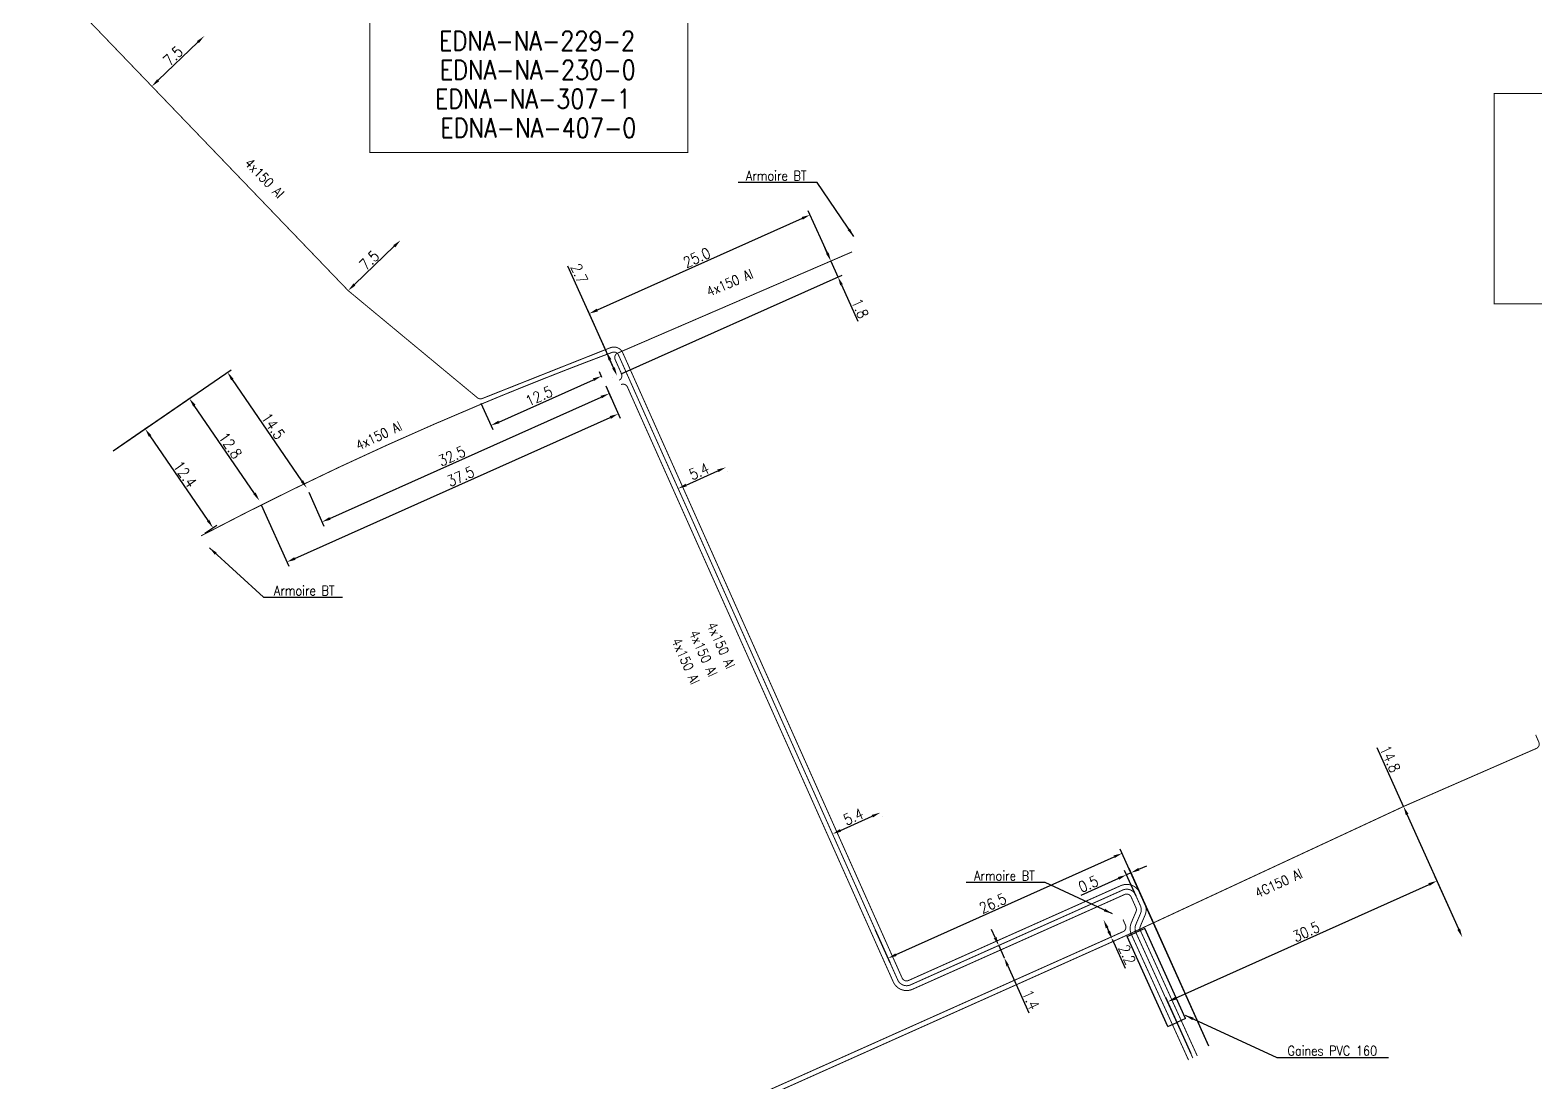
# Model space of a CAD drawing. Header units: millimetres. Extents: x 184994 to 186004, y 128000 to 129009.
# Drawn here: x 185674.7 to 185830.1, y 128469.7 to 128578.4 of the extents above; entities that cross this region are included whole.
import ezdxf
from ezdxf.enums import TextEntityAlignment as Align

# ---------------------------------------------------------------- set-up
doc = ezdxf.new("R2010")
doc.units = ezdxf.units.MM
doc.header["$PDMODE"] = 34
doc.linetypes.add('B_ST_Al', pattern=[2000, 1000, 1000])
doc.layers.get('Defpoints').update_dxf_attribs({"linetype": 'CONTINUOUS'})
for name, color, linetype in [('B_110', 1, 'CONTINUOUS'), ('B_400', 7, 'CONTINUOUS'), ('B_930', 7, 'CONTINUOUS')]:
    doc.layers.add(name, color=color, linetype=linetype)
doc.styles.get("Standard").update_dxf_attribs({"font": 'romans.shx', "width": 0.85})
doc.dimstyles.get("Standard").update_dxf_attribs({"dimtxt": 1.5, "dimasz": 1.2, "dimexe": 0.625, "dimexo": 0.625, "dimgap": 0.25, "dimtad": 1, "dimdec": 1, "dimzin": 0, "dimdsep": 46, "dimtxsty": 'Standard', "dimcen": -0.5, "dimadec": 0, "dimazin": 0, "dimtfac": 1, "dimtdec": 1, "dimtmove": 0, "dimatfit": 3, "dimfxl": 0, "dimtolj": 1, "dimtzin": 0, "dimarcsym": 0})

# ---------------------------------------------------------------- blocks, each defined once
blk = doc.blocks.new('*D200')
at = {"layer": 'B_110', "color": 0, "linetype": 'Continuous', "lineweight": -2, "transparency": 16777216}
for p, q in [((185793, 128478.33), (185819.19, 128490.08)), ((185822.43, 128485.07), (185819.81, 128490.88)), ((185794.6, 128472.57), (185791.99, 128478.39))]:
    blk.add_line(p, q, dxfattribs=at)
at = {"layer": 'B_110', "color": 0, "linetype": 'Continuous', "transparency": 16777216}
for points in [[(185819.12, 128490.22), (185819.25, 128489.95), (185820.01, 128490.45)], [(185792.94, 128478.46), (185793.07, 128478.19), (185792.18, 128477.96)]]:
    blk.add_solid(points, dxfattribs=at)
at = {"layer": 'Defpoints', "color": 0, "linetype": 'Continuous', "transparency": 16777216}
for p in [(185820.01, 128490.45), (185822.62, 128484.64), (185794.79, 128472.14)]:
    blk.add_point(p, dxfattribs=at)
at = {"layer": 'B_110', "color": 0, "linetype": 'Continuous', "transparency": 16777216, "insert": (185806.49, 128485.2), "char_height": 1.125, "attachment_point": 5, "rotation": 24.1813}
blk.add_mtext('\\A1;30.5', dxfattribs=at)
blk = doc.blocks.new('*D201')
at = {"layer": 'B_110', "color": 0, "linetype": 'Continuous', "lineweight": -2, "transparency": 16777216}
for p, q in [((185774.36, 128484.6), (185773.99, 128485.42)), ((185774.73, 128483.78), (185775.3, 128482.5)), ((185775.66, 128481.68), (185777.83, 128476.83))]:
    blk.add_line(p, q, dxfattribs=at)
at = {"layer": 'B_110', "color": 0, "linetype": 'Continuous', "transparency": 16777216}
for points in [[(185774.5, 128484.66), (185774.22, 128484.54), (185774.73, 128483.78)], [(185775.8, 128481.74), (185775.53, 128481.62), (185775.3, 128482.5)]]:
    blk.add_solid(points, dxfattribs=at)
at = {"layer": 'Defpoints', "color": 0, "linetype": 'Continuous', "transparency": 16777216}
for p in [(185774.73, 128483.78), (185775.3, 128482.5), (185775.3, 128482.5)]:
    blk.add_point(p, dxfattribs=at)
at = {"layer": 'B_110', "color": 0, "linetype": 'Continuous', "transparency": 16777216, "insert": (185778.05, 128478.18), "char_height": 1.125, "attachment_point": 5, "rotation": 294.0737}
blk.add_mtext('\\A1;1.4', dxfattribs=at)
blk = doc.blocks.new('*D202')
at = {"layer": 'B_110', "color": 0, "linetype": 'Continuous', "lineweight": -2, "transparency": 16777216}
for p, q in [((185742.43, 128531.35), (185745.72, 128532.82)), ((185746.73, 128532.76), (185746.73, 128532.76)), ((185741.8, 128530.56), (185741.8, 128530.56))]:
    blk.add_line(p, q, dxfattribs=at)
at = {"layer": 'B_110', "color": 0, "linetype": 'Continuous', "transparency": 16777216}
for points in [[(185745.66, 128532.96), (185745.78, 128532.69), (185746.54, 128533.19)], [(185742.37, 128531.49), (185742.5, 128531.22), (185741.61, 128530.99)]]:
    blk.add_solid(points, dxfattribs=at)
at = {"layer": 'Defpoints', "color": 0, "linetype": 'Continuous', "transparency": 16777216}
for p in [(185746.54, 128533.19), (185746.54, 128533.19), (185741.61, 128530.99)]:
    blk.add_point(p, dxfattribs=at)
at = {"layer": 'B_110', "color": 0, "linetype": 'Continuous', "transparency": 16777216, "insert": (185743.77, 128532.77), "char_height": 1.125, "attachment_point": 5, "rotation": 24.0737}
blk.add_mtext('\\A1;5.4', dxfattribs=at)
blk = doc.blocks.new('*D203')
at = {"layer": 'B_110', "color": 0, "linetype": 'Continuous', "lineweight": -2, "transparency": 16777216}
for p, q in [((185758.38, 128495.67), (185761.67, 128497.14)), ((185762.68, 128497.08), (185762.68, 128497.07)), ((185757.75, 128494.87), (185757.75, 128494.87))]:
    blk.add_line(p, q, dxfattribs=at)
at = {"layer": 'B_110', "color": 0, "linetype": 'Continuous', "transparency": 16777216}
for points in [[(185761.6, 128497.27), (185761.73, 128497), (185762.49, 128497.5)], [(185758.32, 128495.8), (185758.44, 128495.53), (185757.56, 128495.3)]]:
    blk.add_solid(points, dxfattribs=at)
at = {"layer": 'Defpoints', "color": 0, "linetype": 'Continuous', "transparency": 16777216}
for p in [(185762.49, 128497.5), (185762.49, 128497.5), (185757.56, 128495.3)]:
    blk.add_point(p, dxfattribs=at)
at = {"layer": 'B_110', "color": 0, "linetype": 'Continuous', "transparency": 16777216, "insert": (185759.72, 128497.09), "char_height": 1.125, "attachment_point": 5, "rotation": 24.0737}
blk.add_mtext('\\A1;5.4', dxfattribs=at)
blk = doc.blocks.new('*D204')
at = {"layer": 'B_110', "color": 0, "linetype": 'Continuous', "lineweight": -2, "transparency": 16777216}
blk.add_line((185687.89, 128573.18), (185692, 128577.13), dxfattribs=at)
at = {"layer": 'B_110', "color": 0, "linetype": 'Continuous', "transparency": 16777216}
for points in [[(185691.9, 128577.24), (185692.1, 128577.02), (185692.65, 128577.75)], [(185687.79, 128573.29), (185687.99, 128573.07), (185687.24, 128572.56)]]:
    blk.add_solid(points, dxfattribs=at)
at = {"layer": 'Defpoints', "color": 0, "linetype": 'Continuous', "transparency": 16777216}
for p in [(185692.65, 128577.75), (185692.65, 128577.75), (185687.24, 128572.56)]:
    blk.add_point(p, dxfattribs=at)
at = {"layer": 'B_110', "color": 0, "linetype": 'Continuous', "transparency": 16777216, "insert": (185689.43, 128575.7), "char_height": 1.125, "attachment_point": 5, "rotation": 43.8635}
blk.add_mtext('\\A1;7.5', dxfattribs=at)
blk = doc.blocks.new('*D205')
at = {"layer": 'B_110', "color": 0, "linetype": 'Continuous', "lineweight": -2, "transparency": 16777216}
blk.add_line((185708.17, 128552.08), (185712.28, 128556.03), dxfattribs=at)
at = {"layer": 'B_110', "color": 0, "linetype": 'Continuous', "transparency": 16777216}
for points in [[(185712.18, 128556.14), (185712.39, 128555.92), (185712.93, 128556.65)], [(185708.07, 128552.19), (185708.28, 128551.97), (185707.52, 128551.45)]]:
    blk.add_solid(points, dxfattribs=at)
at = {"layer": 'Defpoints', "color": 0, "linetype": 'Continuous', "transparency": 16777216}
for p in [(185712.93, 128556.65), (185712.93, 128556.65), (185707.52, 128551.45)]:
    blk.add_point(p, dxfattribs=at)
at = {"layer": 'B_110', "color": 0, "linetype": 'Continuous', "transparency": 16777216, "insert": (185709.71, 128554.59), "char_height": 1.125, "attachment_point": 5, "rotation": 43.8635}
blk.add_mtext('\\A1;7.5', dxfattribs=at)
blk = doc.blocks.new('*D156')
at = {"layer": 'B_110', "color": 0, "linetype": 'Continuous', "lineweight": -2, "transparency": 16777216}
for p, q in [((185788.93, 128488.87), (185787.74, 128491.51)), ((185796.43, 128473.39), (185788.2, 128491.72)), ((185789.21, 128491.66), (185790.03, 128492.02)), ((185787.11, 128490.71), (185783.21, 128488.96)), ((185788.39, 128491.29), (185787.93, 128491.08))]:
    blk.add_line(p, q, dxfattribs=at)
at = {"layer": 'B_110', "color": 0, "linetype": 'Continuous', "transparency": 16777216}
for points in [[(185789.15, 128491.79), (185789.27, 128491.52), (185788.39, 128491.29)], [(185787.05, 128490.85), (185787.17, 128490.58), (185787.93, 128491.08)]]:
    blk.add_solid(points, dxfattribs=at)
at = {"layer": 'Defpoints', "color": 0, "linetype": 'Continuous', "transparency": 16777216}
for p in [(185788.39, 128491.29), (185789.12, 128488.44), (185796.62, 128472.96)]:
    blk.add_point(p, dxfattribs=at)
at = {"layer": 'B_110', "color": 0, "linetype": 'Continuous', "transparency": 16777216, "insert": (185783.99, 128490.13), "char_height": 1.125, "attachment_point": 5, "rotation": 24.1813}
blk.add_mtext('\\A1;0.5', dxfattribs=at)
blk = doc.blocks.new('*D157')
at = {"layer": 'B_110', "color": 0, "linetype": 'Continuous', "lineweight": -2, "transparency": 16777216}
for p, q in [((185796.43, 128473.39), (185787.29, 128493.74)), ((185764.12, 128482.83), (185786.66, 128492.95)), ((185761.97, 128485.41), (185763.49, 128482.03))]:
    blk.add_line(p, q, dxfattribs=at)
at = {"layer": 'B_110', "color": 0, "linetype": 'Continuous', "transparency": 16777216}
for points in [[(185786.6, 128493.08), (185786.72, 128492.81), (185787.48, 128493.31)], [(185764.06, 128482.96), (185764.18, 128482.69), (185763.3, 128482.46)]]:
    blk.add_solid(points, dxfattribs=at)
at = {"layer": 'Defpoints', "color": 0, "linetype": 'Continuous', "transparency": 16777216}
for p in [(185787.48, 128493.31), (185761.78, 128485.84), (185796.62, 128472.96)]:
    blk.add_point(p, dxfattribs=at)
at = {"layer": 'B_110', "color": 0, "linetype": 'Continuous', "transparency": 16777216, "insert": (185774.12, 128488.14), "char_height": 1.125, "attachment_point": 5, "rotation": 24.1813}
blk.add_mtext('\\A1;26.5', dxfattribs=at)
blk = doc.blocks.new('*D158')
at = {"layer": 'B_110', "color": 0, "linetype": 'Continuous', "lineweight": -2, "transparency": 16777216}
for p, q in [((185733.74, 128542.47), (185733.49, 128543.04)), ((185723.09, 128537.87), (185732.86, 128542.24)), ((185721.24, 128539.81), (185722.46, 128537.08))]:
    blk.add_line(p, q, dxfattribs=at)
at = {"layer": 'B_110', "color": 0, "linetype": 'Continuous', "transparency": 16777216}
for points in [[(185732.8, 128542.38), (185732.92, 128542.11), (185733.68, 128542.61)], [(185723.03, 128538.01), (185723.15, 128537.74), (185722.27, 128537.51)]]:
    blk.add_solid(points, dxfattribs=at)
at = {"layer": 'Defpoints', "color": 0, "linetype": 'Continuous', "transparency": 16777216}
for p in [(185733.68, 128542.61), (185733.93, 128542.04), (185721.05, 128540.24)]:
    blk.add_point(p, dxfattribs=at)
at = {"layer": 'B_110', "color": 0, "linetype": 'Continuous', "transparency": 16777216, "insert": (185727.24, 128540.55), "char_height": 1.125, "attachment_point": 5, "rotation": 24.102}
blk.add_mtext('\\A1;12.5', dxfattribs=at)
blk = doc.blocks.new('*D159')
at = {"layer": 'B_110', "color": 0, "linetype": 'Continuous', "lineweight": -2, "transparency": 16777216}
for p, q in [((185734.13, 128541.61), (185734.67, 128540.39)), ((185705.64, 128527.91), (185733.66, 128540.45)), ((185703.44, 128530.62), (185705.01, 128527.11))]:
    blk.add_line(p, q, dxfattribs=at)
at = {"layer": 'B_110', "color": 0, "linetype": 'Continuous', "transparency": 16777216}
for points in [[(185733.6, 128540.58), (185733.72, 128540.31), (185734.48, 128540.81)], [(185705.58, 128528.05), (185705.7, 128527.77), (185704.82, 128527.54)]]:
    blk.add_solid(points, dxfattribs=at)
at = {"layer": 'Defpoints', "color": 0, "linetype": 'Continuous', "transparency": 16777216}
for p in [(185733.93, 128542.04), (185734.48, 128540.81), (185703.25, 128531.05)]:
    blk.add_point(p, dxfattribs=at)
at = {"layer": 'B_110', "color": 0, "linetype": 'Continuous', "transparency": 16777216, "insert": (185718.23, 128534.36), "char_height": 1.125, "attachment_point": 5, "rotation": 24.102}
blk.add_mtext('\\A1;32.5', dxfattribs=at)
blk = doc.blocks.new('*D160')
at = {"layer": 'B_110', "color": 0, "linetype": 'Continuous', "lineweight": -2, "transparency": 16777216}
for p, q in [((185734.13, 128541.61), (185735.62, 128538.28)), ((185702.02, 128523.76), (185734.6, 128538.34)), ((185698.54, 128529.32), (185701.39, 128522.97))]:
    blk.add_line(p, q, dxfattribs=at)
at = {"layer": 'B_110', "color": 0, "linetype": 'Continuous', "transparency": 16777216}
for points in [[(185734.54, 128538.48), (185734.66, 128538.2), (185735.42, 128538.71)], [(185701.95, 128523.9), (185702.08, 128523.63), (185701.19, 128523.4)]]:
    blk.add_solid(points, dxfattribs=at)
at = {"layer": 'Defpoints', "color": 0, "linetype": 'Continuous', "transparency": 16777216}
for p in [(185733.93, 128542.04), (185735.42, 128538.71), (185698.35, 128529.75)]:
    blk.add_point(p, dxfattribs=at)
at = {"layer": 'B_110', "color": 0, "linetype": 'Continuous', "transparency": 16777216, "insert": (185719.15, 128532.25), "char_height": 1.125, "attachment_point": 5, "rotation": 24.102}
blk.add_mtext('\\A1;37.5', dxfattribs=at)
blk = doc.blocks.new('*D161')
at = {"layer": 'B_110', "color": 0, "linetype": 'Continuous', "lineweight": -2, "transparency": 16777216}
for p, q in [((185683.23, 128534.9), (185686.93, 128537.44)), ((185693.04, 128527.69), (185687.05, 128536.43)), ((185692.72, 128526.37), (185693.94, 128527.21))]:
    blk.add_line(p, q, dxfattribs=at)
at = {"layer": 'B_110', "color": 0, "linetype": 'Continuous', "transparency": 16777216}
for points in [[(185687.17, 128536.51), (185686.93, 128536.35), (185686.54, 128537.17)], [(185693.17, 128527.77), (185692.92, 128527.6), (185693.55, 128526.95)]]:
    blk.add_solid(points, dxfattribs=at)
at = {"layer": 'Defpoints', "color": 0, "linetype": 'Continuous', "transparency": 16777216}
for p in [(185686.54, 128537.17), (185682.84, 128534.64), (185692.33, 128526.11)]:
    blk.add_point(p, dxfattribs=at)
at = {"layer": 'B_110', "color": 0, "linetype": 'Continuous', "transparency": 16777216, "insert": (185690.66, 128532.48), "char_height": 1.125, "attachment_point": 5, "rotation": 304.4353}
blk.add_mtext('\\A1;12.4', dxfattribs=at)
blk = doc.blocks.new('*D162')
at = {"layer": 'B_110', "color": 0, "linetype": 'Continuous', "lineweight": -2, "transparency": 16777216}
for p, q in [((185683.23, 128534.9), (185691.5, 128540.57)), ((185697.84, 128530.49), (185691.62, 128539.56))]:
    blk.add_line(p, q, dxfattribs=at)
at = {"layer": 'B_110', "color": 0, "linetype": 'Continuous', "transparency": 16777216}
for points in [[(185691.75, 128539.65), (185691.5, 128539.48), (185691.11, 128540.31)], [(185697.97, 128530.58), (185697.72, 128530.41), (185698.35, 128529.75)]]:
    blk.add_solid(points, dxfattribs=at)
at = {"layer": 'Defpoints', "color": 0, "linetype": 'Continuous', "transparency": 16777216}
for p in [(185691.11, 128540.31), (185682.84, 128534.64), (185698.35, 128529.75)]:
    blk.add_point(p, dxfattribs=at)
at = {"layer": 'B_110', "color": 0, "linetype": 'Continuous', "transparency": 16777216, "insert": (185695.35, 128535.45), "char_height": 1.125, "attachment_point": 5, "rotation": 304.4353}
blk.add_mtext('\\A1;12.8', dxfattribs=at)
blk = doc.blocks.new('*D163')
at = {"layer": 'B_110', "color": 0, "linetype": 'Continuous', "lineweight": -2, "transparency": 16777216}
for p, q in [((185683.23, 128534.9), (185695.44, 128543.27)), ((185702.74, 128531.79), (185695.56, 128542.26))]:
    blk.add_line(p, q, dxfattribs=at)
at = {"layer": 'B_110', "color": 0, "linetype": 'Continuous', "transparency": 16777216}
for points in [[(185695.68, 128542.35), (185695.43, 128542.18), (185695.05, 128543.01)], [(185702.86, 128531.87), (185702.62, 128531.7), (185703.25, 128531.05)]]:
    blk.add_solid(points, dxfattribs=at)
at = {"layer": 'Defpoints', "color": 0, "linetype": 'Continuous', "transparency": 16777216}
for p in [(185695.05, 128543.01), (185682.84, 128534.64), (185703.25, 128531.05)]:
    blk.add_point(p, dxfattribs=at)
at = {"layer": 'B_110', "color": 0, "linetype": 'Continuous', "transparency": 16777216, "insert": (185699.77, 128537.45), "char_height": 1.125, "attachment_point": 5, "rotation": 304.4353}
blk.add_mtext('\\A1;14.5', dxfattribs=at)
blk = doc.blocks.new('*D164')
at = {"layer": 'B_110', "color": 0, "linetype": 'Continuous', "lineweight": -2, "transparency": 16777216}
for p, q in [((185757.02, 128555.32), (185756.65, 128556.15)), ((185756.96, 128554.31), (185756.96, 128554.31)), ((185757.39, 128554.5), (185758.12, 128552.86)), ((185735.73, 128542.84), (185758.55, 128553.05)), ((185758.49, 128552.04), (185760.17, 128548.28))]:
    blk.add_line(p, q, dxfattribs=at)
at = {"layer": 'B_110', "color": 0, "linetype": 'Continuous', "transparency": 16777216}
for points in [[(185757.16, 128555.39), (185756.89, 128555.26), (185757.39, 128554.5)], [(185758.63, 128552.1), (185758.36, 128551.98), (185758.12, 128552.86)]]:
    blk.add_solid(points, dxfattribs=at)
at = {"layer": 'Defpoints', "color": 0, "linetype": 'Continuous', "transparency": 16777216}
for p in [(185757.39, 128554.5), (185758.12, 128552.86), (185735.3, 128542.65)]:
    blk.add_point(p, dxfattribs=at)
at = {"layer": 'B_110', "color": 0, "linetype": 'Continuous', "transparency": 16777216, "insert": (185760.4, 128549.61), "char_height": 1.125, "attachment_point": 5, "rotation": 294.102}
blk.add_mtext('\\A1;1.8', dxfattribs=at)
blk = doc.blocks.new('*D165')
at = {"layer": 'B_110', "color": 0, "linetype": 'Continuous', "lineweight": -2, "transparency": 16777216}
for p, q in [((185754.43, 128558.91), (185733.25, 128549.44)), ((185757.2, 128554.93), (185755.06, 128559.71)), ((185735.11, 128543.08), (185732.24, 128549.5))]:
    blk.add_line(p, q, dxfattribs=at)
at = {"layer": 'B_110', "color": 0, "linetype": 'Continuous', "transparency": 16777216}
for points in [[(185754.37, 128559.05), (185754.49, 128558.78), (185755.25, 128559.28)], [(185733.19, 128549.58), (185733.32, 128549.3), (185732.43, 128549.07)]]:
    blk.add_solid(points, dxfattribs=at)
at = {"layer": 'Defpoints', "color": 0, "linetype": 'Continuous', "transparency": 16777216}
for p in [(185757.39, 128554.5), (185732.43, 128549.07), (185735.3, 128542.65)]:
    blk.add_point(p, dxfattribs=at)
at = {"layer": 'B_110', "color": 0, "linetype": 'Continuous', "transparency": 16777216, "insert": (185743.54, 128554.86), "char_height": 1.125, "attachment_point": 5, "rotation": 24.102}
blk.add_mtext('\\A1;25.0', dxfattribs=at)
blk = doc.blocks.new('*D166')
at = {"layer": 'B_110', "color": 0, "linetype": 'Continuous', "lineweight": -2, "transparency": 16777216}
for p, q in [((185734.2, 128545.12), (185730.23, 128553.99)), ((185733.77, 128544.92), (185733.77, 128544.92)), ((185734.94, 128543.47), (185734.57, 128544.29)), ((185734.88, 128542.46), (185734.88, 128542.46))]:
    blk.add_line(p, q, dxfattribs=at)
at = {"layer": 'B_110', "color": 0, "linetype": 'Continuous', "transparency": 16777216}
for points in [[(185734.71, 128544.36), (185734.43, 128544.23), (185734.2, 128545.12)], [(185735.07, 128543.53), (185734.8, 128543.41), (185735.3, 128542.65)]]:
    blk.add_solid(points, dxfattribs=at)
at = {"layer": 'Defpoints', "color": 0, "linetype": 'Continuous', "transparency": 16777216}
for p in [(185734.2, 128545.12), (185735.3, 128542.65), (185735.3, 128542.65)]:
    blk.add_point(p, dxfattribs=at)
at = {"layer": 'B_110', "color": 0, "linetype": 'Continuous', "transparency": 16777216, "insert": (185731.4, 128553.21), "char_height": 1.125, "attachment_point": 5, "rotation": 294.102}
blk.add_mtext('\\A1;2.7', dxfattribs=at)
blk = doc.blocks.new('*D667')
at = {"layer": 'B_110', "color": 0, "linetype": 'Continuous', "lineweight": -2, "transparency": 16777216}
for p, q in [((185816.55, 128498.14), (185813.84, 128504.19)), ((185822.25, 128485.46), (185816.92, 128497.32))]:
    blk.add_line(p, q, dxfattribs=at)
at = {"layer": 'B_110', "color": 0, "linetype": 'Continuous', "transparency": 16777216}
for points in [[(185817.06, 128497.38), (185816.79, 128497.26), (185816.55, 128498.14)], [(185822.39, 128485.52), (185822.11, 128485.4), (185822.62, 128484.64)]]:
    blk.add_solid(points, dxfattribs=at)
at = {"layer": 'Defpoints', "color": 0, "linetype": 'Continuous', "transparency": 16777216}
for p in [(185816.55, 128498.14), (185822.62, 128484.64), (185822.62, 128484.64)]:
    blk.add_point(p, dxfattribs=at)
at = {"layer": 'B_110', "color": 0, "linetype": 'Continuous', "transparency": 16777216, "insert": (185815.17, 128503.06), "char_height": 1.125, "attachment_point": 5, "rotation": 294.1813}
blk.add_mtext('\\A1;14.8', dxfattribs=at)
blk = doc.blocks.new('*D668')
at = {"layer": 'B_110', "color": 0, "linetype": 'Continuous', "lineweight": -2, "transparency": 16777216}
for p, q in [((185785.93, 128485.62), (185786.09, 128485.25)), ((185786.46, 128484.43), (185787.8, 128481.44))]:
    blk.add_line(p, q, dxfattribs=at)
at = {"layer": 'B_110', "color": 0, "linetype": 'Continuous', "transparency": 16777216}
for points in [[(185786.06, 128485.68), (185785.79, 128485.55), (185785.56, 128486.44)], [(185786.23, 128485.31), (185785.95, 128485.19), (185786.46, 128484.43)]]:
    blk.add_solid(points, dxfattribs=at)
at = {"layer": 'Defpoints', "color": 0, "linetype": 'Continuous', "transparency": 16777216}
for p in [(185785.56, 128486.44), (185785.56, 128486.44), (185786.46, 128484.43)]:
    blk.add_point(p, dxfattribs=at)
at = {"layer": 'B_110', "color": 0, "linetype": 'Continuous', "transparency": 16777216, "insert": (185788, 128482.83), "char_height": 1.125, "attachment_point": 5, "rotation": 294.1022}
blk.add_mtext('\\A1;2.2', dxfattribs=at)

msp = doc.modelspace()

# ---------------------------------------------------------------- linework, layer by layer
at = {"layer": 'B_110', "linetype": 'B_ST_Al', "const_width": 0.1, "flags": 128}
for points in [[(185674.71, 128585.6), (185687.24, 128572.56), (185707.52, 128551.45), (185720.87, 128540.38, 0.273997), (185721.38, 128540.3), (185734.61, 128545.55, -0.401712), (185735.89, 128545.02), (185739.42, 128537.11), (185743.97, 128526.93), (185764.75, 128480.42, 0.414214), (185765.41, 128480.16), (185774.15, 128484.07), (185787.34, 128489.96, -0.413664), (185789.32, 128489.21), (185789.83, 128488.09, -0.208845), (185789.84, 128486.89), (185789.35, 128485.74, 0.209896), (185789.36, 128485.34), (185795.25, 128472.35)], [(185735.51, 128542.19), (185735.51, 128542.19, 0.414214), (185735.76, 128542.86), (185735.1, 128544.33, -0.417858), (185735.36, 128544.99), (185759.58, 128555.45)], [(185692.33, 128526.11, -0.010855), (185706.65, 128533.23, -0.010855), (185721.27, 128539.72, -0.004756), (185727.76, 128542.36, -0.005126), (185734.8, 128545.07, -0.395772), (185735.44, 128544.81), (185738.97, 128536.9), (185743.52, 128526.73), (185764.3, 128480.21, 0.414214), (185765.62, 128479.71), (185774.46, 128483.66), (185787.55, 128489.51, -0.413664), (185788.87, 128489), (185789.37, 128487.88, -0.208845), (185789.38, 128487.08), (185788.89, 128485.93, 0.209896), (185788.9, 128485.13), (185794.79, 128472.14)], [(185750.46, 128377.81), (185755.27, 128380.76, 0.445597), (185756.08, 128385.15), (185754.9, 128386.68, 0.193874), (185754.58, 128386.87), (185753.64, 128387.01, -0.194489), (185753.32, 128387.2), (185752.41, 128388.4), (185747.05, 128395.4), (185745.56, 128397.28), (185745.27, 128397.65), (185737.87, 128407.55), (185727.43, 128420.8), (185716.83, 128434.74), (185709.9, 128443.84, -0.359641), (185709.95, 128445.11), (185717.16, 128453.15), (185721.06, 128454.96), (185736.18, 128462.21), (185786.36, 128484.66), (185787.58, 128485.21, 0.412218), (185787.83, 128485.87), (185787.57, 128486.46)]]:
    msp.add_lwpolyline(points, format="xyb", dxfattribs=at)
at = {"layer": 'B_110', "linetype": 'B_ST_Al', "flags": 128}
for points in [[(185735.71, 128541.74, 0.1, 0.1, -0.414141), (185736.37, 128541.49, 0.1, 0.1, 0), (185738.2, 128537.39, 0.1, 0.1, 0), (185738.51, 128536.7, 0.1, 0.1, 0), (185763.84, 128480.01, 0.1, 0.1, 0.414214), (185765.82, 128479.25, 0.1, 0.1, 0), (185774.58, 128483.16, 0.1, 0.1, 0), (185787.75, 128489.05, 0.1, 0.1, -0.413664), (185788.41, 128488.8, 0.1, 0.1, 0), (185788.91, 128487.68, 0.1, 0.1, -0.208845), (185788.92, 128487.28, 0.1, 0.1, 0), (185788.43, 128486.13, 0.1, 0.1, 0.209896), (185788.44, 128484.92, 0.1, 0.1, 0), (185792.67, 128475.62, 0.1, 0.1, 0), (185794.34, 128471.94, 0, 0, 0)], [(185750.76, 128377.42, 0.1, 0.1, 0), (185755.53, 128380.34, 0.1, 0.1, 0.445448), (185756.47, 128385.46, 0.1, 0.1, 0), (185755.3, 128386.99, 0.1, 0.1, 0.193874), (185754.65, 128387.37, 0.1, 0.1, 0), (185753.92, 128387.48, 0.1, 0.1, -0.195621), (185753.59, 128387.67, 0.1, 0.1, 0), (185752.81, 128388.7, 0.1, 0.1, 0), (185747.45, 128395.7, 0.1, 0.1, 0), (185745.95, 128397.59, 0.1, 0.1, 0), (185745.67, 128397.95, 0.1, 0.1, 0), (185738.27, 128407.85, 0.1, 0.1, 0), (185727.83, 128421.11, 0.1, 0.1, 0), (185717.23, 128435.04, 0.1, 0.1, 0), (185710.3, 128444.14, 0.1, 0.1, -0.359641), (185710.33, 128444.78, 0.1, 0.1, 0), (185717.46, 128452.74, 0.1, 0.1, 0), (185718.91, 128453.41, 0.1, 0.1, 0), (185721.27, 128454.5, 0.1, 0.1, 0), (185736.39, 128461.75, 0.1, 0.1, 0), (185786.56, 128484.2, 0.1, 0.1, 0), (185788.12, 128484.91, 0.1, 0.1, 0), (185816.55, 128498.14, 0.1, 0.1, 0), (185830.28, 128504.14, 0.1, 0.1, 0.416753), (185830.53, 128504.8, 0.1, 0.1, 0), (185830.2, 128505.55, 0, 0, 0)]]:
    msp.add_lwpolyline(points, format="xyseb", dxfattribs=at)
at = {"layer": 'B_400', "color": 7, "linetype": 'CONTINUOUS'}
for p, q in [((185789.81, 128485.54), (185788.9, 128485.13)), ((185794.03, 128476.24), (185789.81, 128485.54)), ((185787.99, 128484.72), (185788.9, 128485.13)), ((185792.21, 128475.41), (185787.99, 128484.72)), ((185794.03, 128476.24), (185793.12, 128475.83)), ((185792.21, 128475.41), (185793.12, 128475.83))]:
    msp.add_line(p, q, dxfattribs=at)
at = {"layer": 'B_930', "linetype": 'B_ST_Al', "const_width": 0.1}
msp.add_lwpolyline([(185709.76, 128586.3), (185742.6, 128586.3), (185742.6, 128565.71), (185709.76, 128565.71)], close=True, dxfattribs=at)
at = {"layer": 'B_930', "const_width": 0.1}
msp.add_lwpolyline([(185825.93, 128571.82), (185858.77, 128571.82), (185858.77, 128550.07), (185825.93, 128550.07)], close=True, dxfattribs=at)

# ---------------------------------------------------------------- texts
at = {"layer": 'B_110', "linetype": 'B_ST_Al', "width": 0.85}
for rotation, p in [(314.1747, (185698.87, 128563.07)), (23.2105, (185746.95, 128552.27)), (25.3099, (185710.68, 128536.46)), (294.0737, (185746.05, 128514.79)), (294.0737, (185742.4, 128513.16)), (294.0737, (185744.22, 128513.97))]:
    msp.add_text('4x150 Al', height=1, rotation=rotation, dxfattribs=at).set_placement(p, align=Align.MIDDLE)
msp.add_text('4G150 Al', height=1, rotation=24.4932, dxfattribs=at).set_placement((185801.49, 128488.68))
at = {"layer": 'B_110', "linetype": 'Continuous', "char_height": 1}
for insert, attachment_point in [((185754.88, 128563.32), 6), ((185699.85, 128520.45), 4), ((185778.45, 128490.99), 6)]:
    msp.add_mtext('Armoire BT', dxfattribs=dict(at, insert=insert, attachment_point=attachment_point))
at = {"layer": 'B_400', "insert": (185804.57, 128472.9), "char_height": 1, "attachment_point": 4}
msp.add_mtext('Gaines PVC 160', dxfattribs=at)
at = {"layer": 'B_930', "width": 0.85}
for s, p in [('EDNA-NA-229-2', (185737.16, 128578.26)), ('EDNA-NA-230-0', (185737.23, 128575.26)), ('EDNA-NA-307-1', (185736.74, 128572.26)), ('EDNA-NA-407-0', (185737.29, 128569.26))]:
    msp.add_text(s, height=2, dxfattribs=at).set_placement(p, align=Align.TOP_RIGHT)

# ---------------------------------------------------------------- dimensions: what is measured, and where the dimension line sits
at = {"layer": 'B_110', "linetype": 'Continuous'}
for base, p1, p2, angle, picture, middle in [((185692.65, 128577.75), (185687.24, 128572.56), (185692.65, 128577.75), 223.8635, '*D204', (185689.95, 128575.16)), ((185732.43, 128549.07), (185757.39, 128554.5), (185735.3, 128542.65), 24.102, '*D165', (185743.84, 128554.18)), ((185712.93, 128556.65), (185707.52, 128551.45), (185712.93, 128556.65), 223.8635, '*D205', (185710.23, 128554.05)), ((185758.12, 128552.86), (185757.39, 128554.5), (185735.3, 128542.65), 114.102, '*D164', (185759.72, 128549.31)), ((185735.3, 128542.65), (185734.2, 128545.12), (185735.3, 128542.65), 114.102, '*D166', (185730.72, 128552.91)), ((185695.05, 128543.01), (185703.25, 128531.05), (185682.84, 128534.64), 304.4353, '*D163', (185699.15, 128537.03)), ((185733.68, 128542.61), (185721.05, 128540.24), (185733.93, 128542.04), 204.102, '*D158', (185727.55, 128539.87)), ((185735.42, 128538.71), (185698.35, 128529.75), (185733.93, 128542.04), 204.102, '*D160', (185719.46, 128531.57)), ((185734.48, 128540.81), (185703.25, 128531.05), (185733.93, 128542.04), 204.102, '*D159', (185718.53, 128533.68)), ((185691.11, 128540.31), (185698.35, 128529.75), (185682.84, 128534.64), 304.4353, '*D162', (185694.73, 128535.03)), ((185686.54, 128537.17), (185692.33, 128526.11), (185682.84, 128534.64), 304.4353, '*D161', (185690.05, 128532.06)), ((185746.54, 128533.19), (185741.61, 128530.99), (185746.54, 128533.19), 204.0737, '*D202', (185744.08, 128532.09)), ((185822.62, 128484.64), (185816.55, 128498.14), (185822.62, 128484.64), 114.1813, '*D667', (185814.48, 128502.75)), ((185762.49, 128497.5), (185757.56, 128495.3), (185762.49, 128497.5), 204.0737, '*D203', (185760.02, 128496.4)), ((185787.48, 128493.31), (185761.78, 128485.84), (185796.62, 128472.96), 204.1813, '*D157', (185774.43, 128487.45)), ((185788.39, 128491.29), (185789.12, 128488.44), (185796.62, 128472.96), 204.1813, '*D156', (185784.3, 128489.45)), ((185820.01, 128490.45), (185794.79, 128472.14), (185822.62, 128484.64), 204.1813, '*D200', (185806.8, 128484.52)), ((185775.3, 128482.5), (185774.73, 128483.78), (185775.3, 128482.5), 114.0737, '*D201', (185777.36, 128477.87)), ((185785.56, 128486.44), (185786.46, 128484.43), (185785.56, 128486.44), 294.1022, '*D668', (185787.31, 128482.52))]:
    dim = msp.add_linear_dim(base=base, p1=p1, p2=p2, angle=angle, dimstyle='Standard', override={"dimscale": 0.75}, dxfattribs=at)
    dim.commit()
    dim.dimension.update_dxf_attribs({"geometry": picture, "text_midpoint": middle, "dimtype": 160})

# ---------------------------------------------------------------- leaders
at = {"layer": 'B_110', "linetype": 'Continuous', "annotation_type": 0, "has_hookline": 1, "text_width": 7.08}
for points, hookline_direction in [([(185759.75, 128557.03), (185755.97, 128562.63), (185755.07, 128562.63)], 1), ([(185693.18, 128524.88), (185698.77, 128519.76), (185699.67, 128519.76)], 0), ([(185786.47, 128487.06), (185779.53, 128490.3), (185778.63, 128490.3)], 1)]:
    msp.add_leader(points, dimstyle='Standard', override={"dimscale": 0.75}, dxfattribs=dict(at, hookline_direction=hookline_direction))
at = {"layer": 'B_400', "annotation_type": 0, "has_hookline": 1, "hookline_direction": 0, "text_width": 10.44}
msp.add_leader([(185793.98, 128476.57), (185803.48, 128472.21), (185804.38, 128472.21)], dimstyle='Standard', override={"dimscale": 0.75}, dxfattribs=at)

doc.saveas('drawing.dxf')
